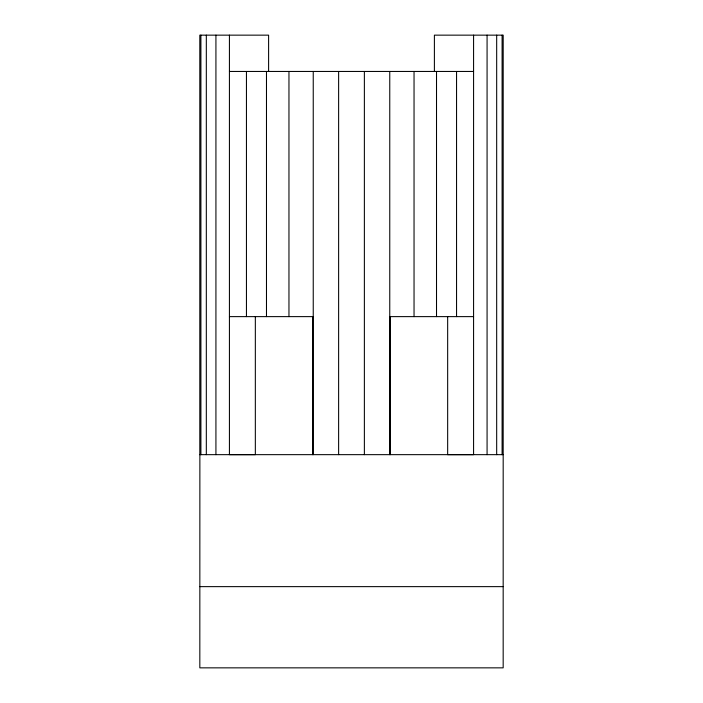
<?xml version="1.0" encoding="UTF-8"?>
<svg xmlns="http://www.w3.org/2000/svg" width="703" height="703" viewBox="0 0 703 703"><rect width="100%" height="100%" fill="white"/><g stroke="black" fill="none" stroke-linecap="round" stroke-linejoin="round"><path stroke-width="1.05" d="M434.392 71.451L434.392 35.15L503.199 35.15L503.172 667.85L199.828 667.85L199.872 454.656M313.239 454.656L313.239 71.451M338.626 454.656L338.626 71.451M364.374 454.656L364.374 71.451M389.761 454.656L389.761 71.451M229.424 71.451L473.576 71.451M229.424 316.622L313.239 316.622M389.761 316.622L473.576 316.622M268.608 71.451L268.608 35.15L199.801 35.15L199.801 454.656L255.338 454.656L255.338 316.622M503.199 454.656L447.662 454.656L447.662 316.622M199.828 586.636L503.172 586.636M502.1 35.15L502.1 454.656M496.678 35.15L496.678 454.656M487.074 35.15L487.074 454.656M473.576 35.15L473.576 454.656L229.424 454.656L229.424 35.15M456.555 71.451L456.555 316.622M436.519 71.451L436.519 316.622M414.041 71.451L414.041 316.622M390.297 316.622L390.297 454.656M312.686 316.622L312.686 454.656M288.959 71.451L288.959 316.622M266.481 71.451L266.481 316.622M246.445 71.451L246.445 316.622M215.926 35.15L215.926 454.656M206.322 35.15L206.322 454.656M200.9 35.15L200.9 454.656"/></g></svg>
